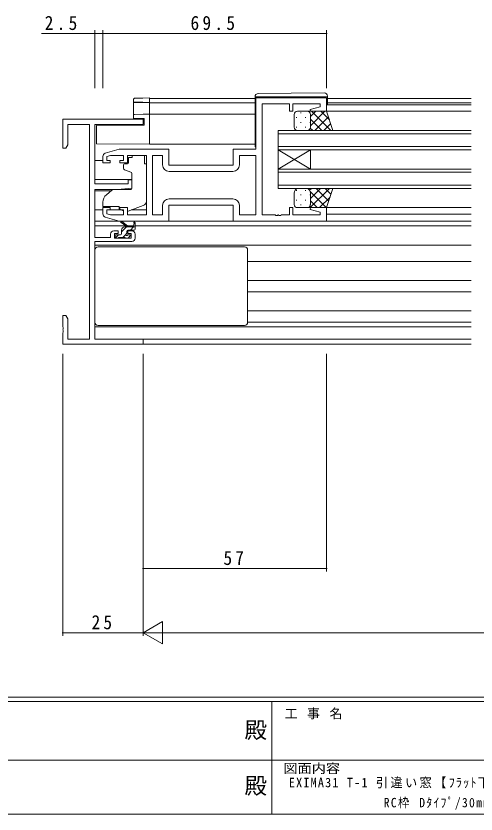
# Model space of a CAD drawing. Units: millimetres on the paper. Extents: x -420 to 373, y -297 to 267.
# Drawn here: x -112.2 to 30.8, y -297 to -48.8 of the extents above; entities that cross this region are included whole.
import ezdxf
from ezdxf.enums import TextEntityAlignment as Align

# ---------------------------------------------------------------- set-up
doc = ezdxf.new("R2010")
doc.units = ezdxf.units.MM
for name, color, linetype, lineweight in [('0-1_YKK_ZWAK', 7, 'Continuous', 9), ('0-3_YKK_11', 7, 'Continuous', 9), ('0-4_YKK_12', 2, 'Continuous', 9), ('0-5_YKK_13', 4, 'Continuous', 9), ('0-6_YKK_D', 6, 'Continuous', 9)]:
    doc.layers.add(name, color=color, linetype=linetype, lineweight=lineweight)
doc.layers.add('0-2_USER1', color=7, linetype='Continuous')
doc.styles.add('ＭＳ ゴシック', font='')
doc.styles.get('ＭＳ ゴシック').set_extended_font_data('MS Gothic')

msp = doc.modelspace()

# ---------------------------------------------------------------- linework, layer by layer
at = {"layer": '0-1_YKK_ZWAK'}
for p, q in [((352.3, -260.575), (-417.7, -260.575)), ((314.5, -261.975), (-417.7, -261.975)), ((-32.7, -261.975), (-32.7, -296.975)), ((-160.1, -280.175), (-31.3, -280.175)), ((-31.3, -280.175), (97.5, -280.175)), ((-417.7, -296.975), (314.5, -296.975))]:
    msp.add_line(p, q, dxfattribs=at)
at = {"layer": '0-3_YKK_11'}
for p, q in [((-37.7, -74.178), (-37.7, -90.178)), ((-15.7, -74.178), (-37.7, -74.178)), ((-15.7, -78.378), (-15.7, -74.178)), ((-35.7, -76.108), (-27.2, -76.108)), ((-35.7, -110.648), (-35.7, -76.108)), ((-27.2, -76.108), (-27.2, -78.378)), ((-26.2, -76.108), (-17.63, -76.108)), ((-26.2, -78.378), (-26.2, -76.108)), ((-17.63, -76.108), (-17.63, -77.025)), ((-27.2, -78.378), (-26.2, -78.378)), ((-17.63, -77.025), (-20.729, -77.855)), ((-20.729, -77.855), (-20.66, -78.378)), ((-20.66, -78.378), (-15.7, -78.378)), ((-97.7, -80.878), (-97.7, -89.878)), ((-72.7, -80.878), (-97.7, -80.878)), ((-72.7, -82.508), (-72.7, -80.878)), ((-96.07, -82.508), (-89.33, -82.508)), ((-96.07, -88.787), (-96.07, -82.508)), ((-89.33, -82.508), (-89.33, -149.248)), ((-87.7, -82.508), (-72.7, -82.508)), ((-87.7, -100.978), (-87.7, -82.508)), ((-96.7, -89.878), (-96.07, -88.787)), ((-97.7, -89.878), (-96.7, -89.878)), ((-80.2, -90.178), (-84.487, -91.464)), ((-64.7, -90.178), (-80.2, -90.178)), ((-64.7, -95.178), (-64.7, -90.178)), ((-44.7, -90.178), (-44.7, -95.178)), ((-37.7, -90.178), (-44.7, -90.178)), ((-85.2, -92.422), (-85.2, -94.478)), ((-84, -92.466), (-82.805, -92.108)), ((-84, -93.678), (-84, -92.466)), ((-82.9, -93.678), (-84, -93.678)), ((-82.9, -94.478), (-82.9, -93.678)), ((-82.805, -92.108), (-78.8, -92.108)), ((-79.9, -93.678), (-79.9, -94.478)), ((-78.8, -93.678), (-79.9, -93.678)), ((-78.8, -92.108), (-78.8, -93.678)), ((-77.6, -92.108), (-71.7, -92.108)), ((-77.6, -94.478), (-77.6, -92.108)), ((-71.7, -92.108), (-71.7, -110.648)), ((-69.77, -92.108), (-69.77, -110.648)), ((-66.63, -92.108), (-69.77, -92.108)), ((-66.63, -95.108), (-66.63, -92.108)), ((-42.77, -92.108), (-42.77, -95.108)), ((-37.7, -92.108), (-42.77, -92.108)), ((-37.7, -110.648), (-37.7, -92.108)), ((-85.2, -94.478), (-82.9, -94.478)), ((-79.9, -94.478), (-77.6, -94.478)), ((-44.7, -95.178), (-64.7, -95.178)), ((-44.77, -97.108), (-64.63, -97.108)), ((-44.77, -97.108), (-64.63, -97.108)), ((-77.4, -100.978), (-87.7, -100.978)), ((-77.4, -99.678), (-77.4, -100.978)), ((-76.2, -99.678), (-77.4, -99.678)), ((-76.2, -102.284), (-76.2, -99.678)), ((-87.7, -102.678), (-80.7, -102.678)), ((-87.7, -117.678), (-87.7, -102.678)), ((-80.7, -102.678), (-76.2, -102.284)), ((-64.63, -105.648), (-44.77, -105.648)), ((-85.2, -108.278), (-85.2, -110.334)), ((-82.9, -108.278), (-85.2, -108.278)), ((-84, -109.078), (-82.9, -109.078)), ((-84, -110.289), (-84, -109.078)), ((-82.9, -109.078), (-82.9, -108.278)), ((-79.9, -108.278), (-79.9, -109.078)), ((-77.6, -108.278), (-79.9, -108.278)), ((-79.9, -109.078), (-78.8, -109.078)), ((-78.8, -109.078), (-78.8, -110.648)), ((-77.6, -110.648), (-77.6, -108.278)), ((-66.63, -110.648), (-66.63, -107.648)), ((-64.7, -107.578), (-44.7, -107.578)), ((-64.7, -112.578), (-64.7, -107.578)), ((-44.7, -107.578), (-44.7, -112.578)), ((-42.77, -107.648), (-42.77, -110.648)), ((-27.2, -108.378), (-27.2, -110.648)), ((-26.2, -108.378), (-27.2, -108.378)), ((-26.2, -110.648), (-26.2, -108.378)), ((-20.66, -108.378), (-20.729, -108.9)), ((-20.729, -108.9), (-17.63, -109.731)), ((-15.7, -108.378), (-20.66, -108.378)), ((-15.7, -112.578), (-15.7, -108.378)), ((-84.487, -111.292), (-80.2, -112.578)), ((-82.805, -110.648), (-84, -110.289)), ((-78.8, -110.648), (-82.805, -110.648)), ((-71.7, -110.648), (-77.6, -110.648)), ((-69.77, -110.648), (-66.63, -110.648)), ((-42.77, -110.648), (-37.7, -110.648)), ((-31.658, -110.648), (-35.7, -110.648)), ((-31.475, -110.768), (-31.658, -110.648)), ((-30.925, -110.768), (-31.475, -110.768)), ((-30.742, -110.648), (-30.925, -110.768)), ((-30.658, -110.648), (-30.742, -110.648)), ((-30.475, -110.768), (-30.658, -110.648)), ((-29.925, -110.768), (-30.475, -110.768)), ((-29.742, -110.648), (-29.925, -110.768)), ((-27.2, -110.648), (-29.742, -110.648)), ((-17.63, -110.648), (-26.2, -110.648)), ((-17.63, -109.731), (-17.63, -110.648)), ((-80.2, -112.578), (-64.7, -112.578)), ((-44.7, -112.578), (-15.7, -112.578)), ((-82.8, -116.578), (-82.8, -117.678)), ((-80.5, -115.578), (-81.8, -115.578)), ((-81.6, -116.378), (-80.5, -116.378)), ((-81.6, -117.878), (-81.6, -116.378)), ((-80.5, -116.378), (-80.5, -115.578)), ((-77.5, -115.578), (-77.5, -116.378)), ((-76.2, -115.578), (-77.5, -115.578)), ((-77.5, -116.378), (-76.4, -116.378)), ((-76.4, -116.378), (-76.4, -117.878)), ((-75.2, -117.878), (-75.2, -116.578)), ((-82.8, -117.678), (-87.7, -117.678)), ((-87.7, -118.878), (-76.2, -118.878)), ((-87.7, -149.248), (-87.7, -118.878)), ((-76.4, -117.878), (-81.6, -117.878)), ((-97.7, -141.878), (-97.7, -145.42)), ((-96.7, -141.878), (-97.7, -141.878)), ((-96.07, -142.969), (-96.7, -141.878)), ((-96.07, -149.248), (-96.07, -142.969)), ((-97.7, -145.42), (-97.58, -145.603)), ((-97.58, -146.153), (-97.7, -146.336)), ((-97.7, -146.336), (-97.7, -146.42)), ((-97.7, -146.42), (-97.58, -146.603)), ((-97.58, -145.603), (-97.58, -146.153)), ((-97.58, -147.153), (-97.7, -147.336)), ((-97.7, -147.336), (-97.7, -150.878)), ((-97.58, -146.603), (-97.58, -147.153)), ((-97.7, -150.878), (-72.7, -150.878)), ((-89.33, -149.248), (-96.07, -149.248)), ((-72.7, -149.248), (-87.7, -149.248)), ((-72.7, -150.878), (-72.7, -149.248))]:
    msp.add_line(p, q, dxfattribs=at)
for centre, radius, start, end in [((-84.2, -92.422), 1, 106.69925, 180.00003), ((-64.63, -95.108), 2, 180, 269.99998), ((-44.77, -95.108), 2, 270, 359.99998), ((-64.63, -107.648), 2, 90, 179.99998), ((-44.77, -107.648), 2, 0, 89.99998), ((-84.2, -110.334), 1, 179.99995, 253.30074), ((-81.8, -116.578), 1, 90, 179.99998), ((-76.2, -116.578), 1, 0, 89.99998), ((-76.2, -117.878), 1, 270, 359.99998)]:
    msp.add_arc(centre, radius, start, end, dxfattribs=at)
at = {"layer": '0-4_YKK_12'}
for p, q in [((-70.7, -88.678), (-70.7, -74.378)), ((-70.7, -74.378), (-37.9, -74.378)), ((-15.4, -74.378), (29.3, -74.378)), ((-37.9, -75.778), (-70.7, -75.778)), ((-15.7, -76.377), (29.3, -76.377)), ((29.3, -75.778), (-15.4, -75.778)), ((-70.7, -79.278), (-37.9, -79.278)), ((-16.2, -78.378), (29.3, -78.378)), ((-30.7, -90.378), (-30.7, -84.378)), ((-30.7, -84.378), (29.3, -84.378)), ((29.3, -85.378), (-30.7, -85.378)), ((-70.7, -88.678), (-37.9, -88.678)), ((-30.7, -89.378), (29.3, -89.378)), ((-30.7, -96.378), (-20.7, -90.378)), ((-30.7, -90.378), (-20.7, -96.378)), ((-30.7, -90.378), (-30.7, -96.378)), ((29.3, -90.378), (-30.7, -90.378)), ((-20.7, -90.378), (-20.7, -96.378)), ((-87.7, -93.678), (-85.2, -93.678)), ((-30.7, -102.378), (-30.7, -96.378)), ((-30.7, -96.378), (29.3, -96.378)), ((29.3, -97.378), (-30.7, -97.378)), ((-87.7, -99.631), (-76.2, -99.631)), ((-30.7, -101.378), (29.3, -101.378)), ((-87.7, -103.124), (-82.632, -103.124)), ((29.3, -102.378), (-30.7, -102.378)), ((-87.7, -109.078), (-85.2, -109.078)), ((-83.7, -109.078), (-79.1, -109.078)), ((-76.385, -109.078), (-71.7, -109.078)), ((-16.2, -108.378), (29.3, -108.377)), ((-15.7, -110.378), (29.3, -110.377)), ((-87.7, -114.078), (-78.09, -114.078)), ((-77.495, -114.078), (-75.646, -114.078)), ((-75.2, -114.078), (29.3, -114.078)), ((-16.2, -112.578), (29.3, -112.578)), ((-16.2, -112.578), (29.3, -112.578)), ((-87.7, -120.078), (29.3, -120.078)), ((-40.2, -125.078), (29.3, -125.078)), ((-40.2, -131.031), (29.3, -131.031)), ((-40.2, -134.524), (29.3, -134.524)), ((-40.2, -140.478), (29.3, -140.478)), ((-87.7, -145.478), (29.3, -145.478)), ((29.3, -149.248), (-87.4, -149.248)), ((-73, -150.878), (29.3, -150.878))]:
    msp.add_line(p, q, dxfattribs=at)
at = {"layer": '0-5_YKK_13'}
for p, q in [((-75.5, -74.393), (-75.637, -74.492)), ((-75.38, -74.369), (-75.5, -74.393)), ((-75.205, -74.355), (-75.355, -74.367)), ((-74.961, -74.343), (-75.205, -74.355)), ((-74.632, -74.33), (-74.961, -74.343)), ((-74.23, -74.317), (-74.632, -74.33)), ((-73.772, -74.305), (-74.23, -74.317)), ((-73.273, -74.293), (-73.772, -74.305)), ((-72.752, -74.283), (-73.273, -74.293)), ((-72.752, -74.283), (-70.7, -74.247)), ((-70.7, -74.247), (-70.7, -74.547)), ((-37.9, -73.869), (-37.9, -73.878)), ((-37.9, -73.878), (-37.9, -74.178)), ((-37.9, -73.878), (-37.404, -73.878)), ((-37.9, -89.178), (-37.9, -74.178)), ((-16.409, -72.69), (-36.909, -72.869)), ((-15.4, -74.178), (-15.4, -73.878)), ((-15.4, -74.178), (-15.4, -76.378)), ((-75.637, -74.492), (-75.7, -74.677)), ((-75.7, -75.313), (-75.7, -74.677)), ((-75.7, -75.402), (-75.7, -75.313)), ((-75.7, -75.402), (-75.694, -75.458)), ((-75.7, -79.66), (-75.7, -75.402)), ((-75.694, -75.458), (-75.678, -75.512)), ((-75.678, -75.512), (-75.651, -75.562)), ((-75.651, -75.562), (-75.614, -75.605)), ((-75.614, -75.605), (-75.569, -75.641)), ((-75.569, -75.641), (-75.518, -75.669)), ((-75.518, -75.669), (-75.463, -75.686)), ((-75.463, -75.686), (-75.405, -75.692)), ((-75.386, -75.607), (-75.405, -75.612)), ((-75.405, -75.692), (-70.7, -75.773)), ((-75.286, -75.601), (-75.386, -75.607)), ((-75.102, -75.596), (-75.286, -75.601)), ((-74.843, -75.593), (-75.102, -75.596)), ((-74.514, -75.593), (-74.843, -75.593)), ((-74.128, -75.595), (-74.514, -75.593)), ((-73.696, -75.598), (-74.128, -75.595)), ((-73.233, -75.604), (-73.696, -75.598)), ((-72.752, -75.612), (-73.233, -75.604)), ((-70.7, -75.347), (-70.7, -74.547)), ((-70.7, -75.773), (-70.7, -75.647)), ((-70.7, -75.773), (-70.7, -76.073)), ((-70.7, -78.978), (-70.7, -76.073)), ((-75.405, -79.36), (-72.729, -79.313)), ((-72.729, -79.313), (-70.7, -79.278)), ((-70.7, -78.978), (-70.7, -79.278)), ((-70.7, -79.278), (-70.7, -79.578)), ((-25.7, -83.378), (-25.7, -79.378)), ((-24.7, -78.378), (-21.7, -78.378)), ((-23.62, -78.798), (-23.62, -78.998)), ((-15.7, -78.378), (-21.7, -78.378)), ((-20.79, -78.963), (-20.79, -78.998)), ((-20.7, -82.898), (-16.18, -78.378)), ((-20.7, -80.07), (-19.008, -78.378)), ((-20.7, -79.378), (-20.7, -83.378)), ((-20.7, -79.378), (-20.7, -83.378)), ((-20.332, -78.378), (-14.332, -84.378)), ((-17.503, -78.378), (-14.798, -81.083)), ((-13.7, -84.378), (-15.7, -78.378)), ((-72.4, -80.678), (-72.726, -80.672)), ((-72.4, -82.678), (-72.4, -80.678)), ((-70.7, -88.078), (-70.7, -79.578)), ((-25.035, -80.213), (-25.035, -80.413)), ((-23.62, -81.828), (-23.62, -82.028)), ((-22.205, -80.213), (-22.205, -80.413)), ((-20.79, -81.828), (-20.79, -82.028)), ((-20.7, -80.838), (-17.16, -84.378)), ((-19.351, -84.378), (-15.113, -80.139)), ((-72.4, -82.678), (-87.2, -82.807)), ((-87.2, -87.934), (-87.2, -82.807)), ((-25.035, -83.243), (-25.035, -83.443)), ((-21.7, -84.378), (-24.7, -84.378)), ((-22.205, -83.243), (-22.205, -83.443)), ((-21.7, -84.378), (-13.7, -84.378)), ((-20.733, -83.633), (-19.989, -84.378)), ((-16.523, -84.378), (-14.406, -82.261)), ((-87.2, -88.534), (-87.2, -87.934)), ((-70.7, -88.678), (-87.2, -88.534)), ((-70.7, -88.078), (-70.7, -88.678)), ((-77.27, -93.778), (-77.27, -92.778)), ((-76.1, -92.778), (-77.27, -92.778)), ((-77.27, -93.778), (-77.27, -94.478)), ((-76.1, -92.108), (-76.1, -92.778)), ((-76.1, -92.108), (-72.3, -92.108)), ((-72.3, -92.108), (-72.3, -92.778)), ((-72.3, -93.778), (-72.3, -92.778)), ((-72.3, -94.778), (-72.3, -93.778)), ((-78.8, -95.078), (-78.8, -96.128)), ((-77.57, -94.778), (-78.5, -94.778)), ((-78.471, -96.598), (-76.471, -97.326)), ((-72.3, -94.778), (-71.7, -94.778)), ((-71.7, -106.333), (-71.7, -94.778)), ((-76.2, -97.774), (-76.2, -102.38)), ((-82.437, -102.961), (-84.128, -104.38)), ((-76.417, -102.68), (-81.803, -102.727)), ((-25.7, -103.878), (-25.7, -107.378)), ((-25.035, -103.113), (-25.035, -102.913)), ((-21.7, -102.378), (-24.7, -102.378)), ((-22.205, -103.113), (-22.205, -102.913)), ((-21.7, -102.378), (-13.7, -102.378)), ((-20.964, -102.954), (-20.389, -102.378)), ((-20.756, -103.402), (-15.78, -108.378)), ((-20.732, -108.378), (-14.732, -102.378)), ((-20.7, -105.518), (-17.56, -102.378)), ((-20.7, -107.378), (-20.7, -103.878)), ((-20.7, -107.378), (-20.7, -103.878)), ((-18.951, -102.378), (-15.013, -106.316)), ((-16.123, -102.378), (-14.306, -104.195)), ((-13.7, -102.378), (-15.7, -108.378)), ((-85.2, -106.678), (-85.2, -107.978)), ((-25.035, -106.143), (-25.035, -105.943)), ((-23.62, -104.528), (-23.62, -104.328)), ((-22.205, -106.143), (-22.205, -105.943)), ((-20.79, -104.528), (-20.79, -104.328)), ((-20.7, -106.286), (-18.608, -108.378)), ((-17.903, -108.378), (-14.598, -105.073)), ((-85.2, -107.978), (-80.2, -107.978)), ((-80.2, -107.978), (-80.2, -108.278)), ((-80.2, -108.278), (-80.2, -108.775)), ((-79.855, -108.936), (-80.2, -108.775)), ((-78.894, -109.384), (-79.551, -109.078)), ((-77.328, -109.418), (-72.691, -107.744)), ((-24.7, -108.378), (-21.7, -108.378)), ((-23.62, -107.558), (-23.62, -107.358)), ((-15.7, -108.378), (-21.7, -108.378)), ((-21.465, -108.35), (-21.437, -108.378)), ((-20.79, -107.558), (-20.79, -107.358)), ((-80.127, -112.578), (-87.7, -112.578)), ((-77.7, -114.378), (-79.519, -112.977)), ((-77.1, -114.378), (-79.318, -112.695)), ((-75.5, -113.252), (-75.699, -114.378)), ((-75.2, -115.078), (-75.2, -113.078)), ((-65.2, -112.578), (-44.2, -112.578)), ((-79.4, -115.864), (-77.914, -114.378)), ((-79.4, -116.478), (-79.4, -115.378)), ((-78.4, -114.378), (-75.2, -114.378)), ((-77.8, -116.317), (-77.8, -115.678)), ((-77.5, -115.378), (-75.5, -115.378)), ((-76.669, -115.378), (-75.669, -114.378)), ((-81.4, -117.078), (-81.4, -117.578)), ((-81.319, -117.783), (-80.314, -116.778)), ((-79.7, -116.778), (-81.1, -116.778)), ((-81.1, -117.878), (-80.6, -117.878)), ((-80.4, -117.678), (-78.3, -117.678)), ((-78.969, -117.678), (-78.049, -116.759)), ((-78.1, -117.878), (-77.5, -117.878)), ((-77, -116.778), (-77.339, -116.778)), ((-77.288, -117.79), (-76.788, -117.29)), ((-87.7, -121.578), (-87.7, -143.978)), ((-78.2, -120.578), (-86.7, -120.578)), ((-49.2, -120.578), (-78.2, -120.578)), ((-41.2, -120.578), (-49.2, -120.578)), ((-40.2, -121.578), (-40.2, -128.878)), ((-40.2, -143.978), (-40.2, -128.878)), ((-86.7, -144.978), (-41.2, -144.978)), ((-40.2, -143.978), (29.3, -143.978))]:
    msp.add_line(p, q, dxfattribs=at)
for points in [[(-37.404, -73.878), (-15.904, -73.878), (-15.4, -73.878), (-15.4, -73.69)], [(-70.7, -75.347), (-70.7, -75.647), (-72.752, -75.612)], [(-72.726, -80.672), (-75.7, -80.62), (-75.7, -79.66)]]:
    msp.add_lwpolyline(points, dxfattribs=at)
for centre, radius, start, end in [((-36.9, -73.869), 1, 90.49998, 180), ((-16.4, -73.69), 1, 0, 90.49998), ((-75.4, -75.312), 0.3, 180.00426, 269.00446), ((-75.4, -79.66), 0.3, 90.99998, 180), ((-24.7, -79.378), 1, 89.99989, 179.99989), ((-21.7, -79.378), 1, 359.99989, 89.99989), ((-21.7, -79.378), 1, 359.99989, 89.99989), ((-24.7, -83.378), 1, 179.99989, 269.99989), ((-21.7, -83.378), 1, 269.99989, 359.99989), ((-21.7, -83.378), 1, 269.99989, 359.99989), ((-37.4, -89.178), 0.5, 180, 233.13016), ((-78.5, -95.078), 0.3, 90, 180), ((-78.3, -96.128), 0.5, 180, 249.99998), ((-77.57, -94.478), 0.3, 270, 0), ((-76.7, -97.774), 0.5, 0, 69.99998), ((-81.794, -103.727), 1, 90.5, 130), ((-76.5, -102.38), 0.3, 270.49998, 0), ((-24.168, -103.816), 1.534, 110.30881, 182.31169), ((-22.232, -103.816), 1.534, 357.68842, 69.69136), ((-22.232, -103.816), 1.534, 357.68842, 69.69136), ((-82.2, -106.678), 3, 130, 180), ((-73.2, -106.333), 1.5, 289.85326, 0), ((-24.7, -107.378), 1, 180.00009, 270.00009), ((-21.7, -107.378), 1, 270.00009, 0.00009), ((-21.7, -107.378), 1, 270.00009, 0.00009), ((-78.471, -108.478), 1, 245, 250.79703), ((-77.668, -108.478), 1, 273.88683, 289.85326), ((-79.5, -112.778), 0.2, 24.41711, 264.41711), ((-75.4, -113.078), 0.2, 359.99998, 239.99998), ((-79.7, -116.478), 0.3, 269.99998, 359.99998), ((-78.4, -115.378), 1, 89.99998, 179.99998), ((-77.8, -116.778), 0.25, 123.05573, 326.94426), ((-78.1, -116.317), 0.3, 303.05573, 359.99998), ((-77.5, -115.678), 0.3, 89.99998, 179.99998), ((-75.5, -115.078), 0.3, 269.99998, 359.99998), ((-81.1, -117.078), 0.3, 89.99998, 179.99998), ((-81.1, -117.578), 0.3, 179.99998, 269.99998), ((-80.6, -117.678), 0.2, 269.99998, 359.99998), ((-78.1, -117.678), 0.2, 179.99998, 269.99998), ((-77.339, -117.078), 0.3, 89.99998, 146.94426), ((-77.5, -117.578), 0.3, 269.99998, 314.99998), ((-77, -117.078), 0.3, 314.99998, 89.99998), ((-86.7, -121.578), 1, 90, 180), ((-41.2, -121.578), 1, 0, 90), ((-86.7, -143.978), 1, 180, 270), ((-41.2, -143.978), 1, 270, 0)]:
    msp.add_arc(centre, radius, start, end, dxfattribs=at)
at = {"layer": '0-6_YKK_D'}
for p, q in [((-87.7, -54.178), (-104.3, -54.178)), ((-87.7, -71.178), (-87.7, -53.178)), ((-85.2, -54.178), (-87.7, -54.178)), ((-85.2, -71.178), (-85.2, -53.178)), ((-85.2, -71.178), (-85.2, -53.178)), ((-85.2, -54.178), (-15.7, -54.178)), ((-15.7, -71.178), (-15.7, -53.178)), ((-97.7, -153.878), (-97.7, -241.575)), ((-72.7, -153.878), (-72.7, -221.575)), ((-72.7, -153.878), (-72.7, -241.575)), ((-72.7, -153.878), (-72.7, -241.575)), ((-15.7, -153.878), (-15.7, -221.575)), ((-72.7, -220.575), (-15.7, -220.575)), ((-72.7, -240.575), (-66.638, -237.075)), ((-66.638, -244.075), (-66.638, -237.075)), ((-72.7, -240.575), (-97.7, -240.575)), ((-72.7, -240.575), (-60.576, -240.575)), ((-72.7, -240.575), (-66.638, -244.075)), ((-65.7, -240.575), (260.3, -240.575))]:
    msp.add_line(p, q, dxfattribs=at)
for centre, start, end in [((-87.7, -54.178), 0, 180), ((-87.7, -54.178), 180, 0), ((-85.2, -54.178), 0, 180), ((-85.2, -54.178), 0, 180), ((-85.2, -54.178), 180, 0), ((-85.2, -54.178), 180, 0), ((-15.7, -54.178), 0, 180), ((-15.7, -54.178), 180, 0), ((-72.7, -220.575), 0, 180), ((-72.7, -220.575), 180, 0), ((-15.7, -220.575), 0, 180), ((-15.7, -220.575), 180, 0), ((-97.7, -240.575), 0, 180), ((-97.7, -240.575), 180, 0)]:
    msp.add_arc(centre, 0.106, start, end, dxfattribs=at)

# ---------------------------------------------------------------- texts
at = {"layer": '0-1_YKK_ZWAK', "color": 2, "style": 'ＭＳ ゴシック'}
for p in [(-41.182, -274.932), (-41.182, -292.253)]:
    msp.add_text('殿', height=5.132, dxfattribs=at).set_placement(p, align=Align.BOTTOM_LEFT)
at = {"layer": '0-1_YKK_ZWAK', "style": 'ＭＳ ゴシック', "width": 1.1}
msp.add_text('図面内容', height=2.933, dxfattribs=at).set_placement((-29.083, -285.124), align=Align.BOTTOM_LEFT)
at = {"layer": '0-1_YKK_ZWAK', "insert": (-28.688, -267.508), "char_height": 2.933, "attachment_point": 7, "style": 'ＭＳ ゴシック'}
msp.add_mtext('\\T1.16;工\\~事\\~名', dxfattribs=at)
at = {"layer": '0-2_USER1', "char_height": 2.933, "attachment_point": 7, "style": 'ＭＳ ゴシック'}
for s, insert in [('\\T1.19;\\W0.95;EXIMA31\\~T-1\\~引違い窓【ﾌﾗｯﾄ下枠仕様】(2枚建)', (-27.403, -289.424)), ('\\T1.23;\\W0.9;RC枠\\~Dﾀｲﾌﾟ/30mm溝幅', (2.097, -295.6))]:
    msp.add_mtext(s, dxfattribs=dict(at, insert=insert))
at = {"layer": '0-6_YKK_D', "color": 3, "char_height": 4.399, "attachment_point": 7, "style": 'ＭＳ ゴシック'}
for s, insert in [('\\T1.38;\\W0.9;2.5', (-103.3, -53.178)), ('\\T1.38;\\W0.9;69.5', (-57.97, -53.178)), ('\\T1.36;\\W0.9;57', (-47.72, -219.575)), ('\\T1.36;\\W0.9;25', (-88.72, -239.575))]:
    msp.add_mtext(s, dxfattribs=dict(at, insert=insert))

doc.saveas('drawing.dxf')
